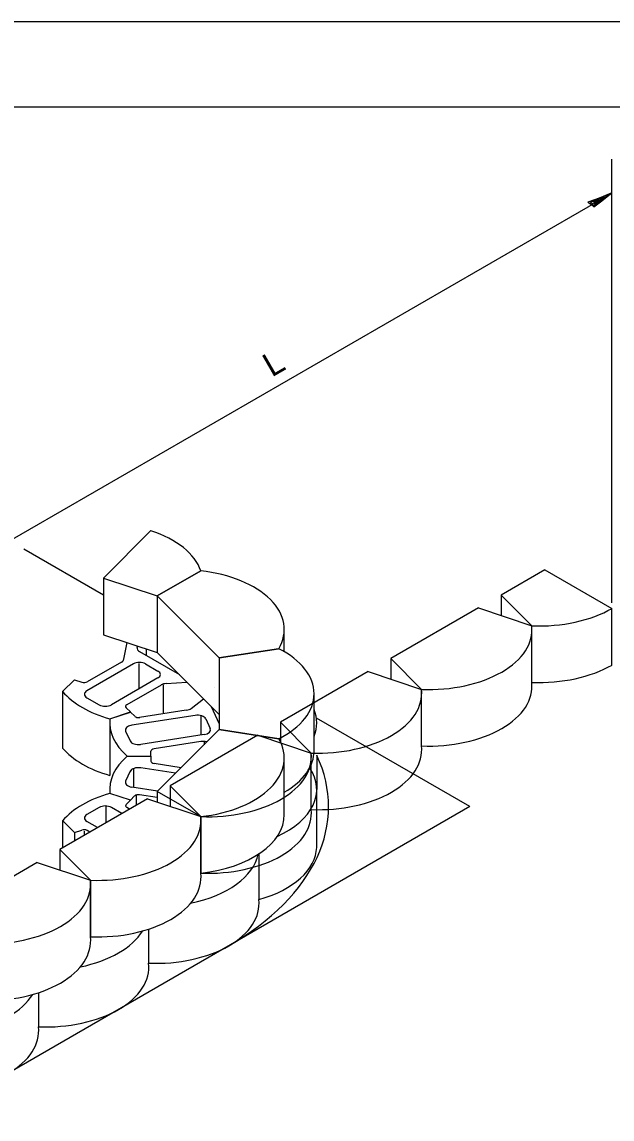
# Model space of a CAD drawing. Extents: x 0 to 2.83, y 0 to 1.83.
# Drawn here: x 0.93 to 1.22, y 1.294 to 1.833 of the extents above; entities that cross this region are included whole.
import ezdxf

# ---------------------------------------------------------------- set-up
doc = ezdxf.new("R2010")
doc.units = 0
for name, color, linetype in [('RD_Pr_Roadway_Dimensions', 7, 'Continuous'), ('SH_General_Details', 7, 'Continuous'), ('SH_Printer_Plotting_Border', 7, 'Continuous')]:
    doc.layers.add(name, color=color, linetype=linetype)

msp = doc.modelspace()

# ---------------------------------------------------------------- linework, layer by layer
at = {"layer": 'RD_Pr_Roadway_Dimensions'}
for p, q in [((1.21981, 1.54797), (1.21981, 1.76597)), ((0.89077, 1.55926), (1.21981, 1.74926)), ((0.97015, 1.55164), (0.93098, 1.57426))]:
    msp.add_line(p, q, dxfattribs=at)
msp.add_lwpolyline([(1.20979, 1.74371), (1.21098, 1.74242), (1.21481, 1.74548), (1.21981, 1.7493), (1.21359, 1.74676), (1.20802, 1.74473), (1.20979, 1.74371), (1.2108, 1.74298), (1.21618, 1.74722), (1.20912, 1.74464), (1.21079, 1.74392), (1.21339, 1.74565), (1.21057, 1.74455)], dxfattribs=at)
at = {"layer": 'SH_General_Details'}
for p, q in [((2.83333, 1.83333), (-0.00001, 1.83333)), ((0.97015, 1.56005), (0.99344, 1.58339)), ((0.99344, 1.58339), (0.99344, 1.58339)), ((1.0179, 1.56364), (0.99652, 1.5513)), ((0.99656, 1.5513), (1.0179, 1.56364)), ((1.0179, 1.56364), (1.0179, 1.56364)), ((1.1869, 1.56418), (1.16536, 1.55176)), ((1.1869, 1.56418), (1.21981, 1.54518)), ((0.97015, 1.56005), (0.99652, 1.5513)), ((0.97015, 1.56005), (0.97015, 1.53226)), ((0.99652, 1.5513), (0.99652, 1.52351)), ((0.99656, 1.5513), (1.02698, 1.52085)), ((0.99656, 1.5513), (0.99656, 1.52351)), ((1.05215, 1.54955), (1.05215, 1.54955)), ((1.18044, 1.53664), (1.16536, 1.55176)), ((1.16536, 1.55176), (1.16536, 1.54168)), ((1.15427, 1.54539), (1.11119, 1.52051)), ((1.15427, 1.54539), (1.18044, 1.53664)), ((1.21981, 1.51739), (1.21981, 1.54518)), ((1.18044, 1.53664), (1.18044, 1.53664)), ((1.18044, 1.50885), (1.18044, 1.53664)), ((0.97015, 1.53226), (0.99652, 1.52351)), ((1.0589, 1.52389), (1.0589, 1.53485)), ((0.98015, 1.52026), (0.98181, 1.52839)), ((0.98665, 1.52597), (0.98681, 1.52672)), ((0.98786, 1.52397), (1.0074, 1.51268)), ((0.99115, 1.5253), (0.99115, 1.52205)), ((0.99656, 1.52351), (1.02698, 1.49305)), ((1.05615, 1.52535), (1.02698, 1.52085)), ((1.02702, 1.52085), (1.02698, 1.48564)), ((1.02698, 1.52085), (1.02698, 1.49305)), ((1.02702, 1.52085), (1.05615, 1.52535)), ((1.05615, 1.52535), (1.05615, 1.52535)), ((1.12627, 1.50539), (1.11119, 1.52051)), ((1.11119, 1.52051), (1.11119, 1.51043)), ((0.9849, 1.51793), (0.96202, 1.50472)), ((0.97894, 1.5188), (0.96215, 1.5091)), ((0.98744, 1.51814), (0.98744, 1.50555)), ((0.99081, 1.51793), (0.9969, 1.51443)), ((0.9939, 1.51618), (0.9939, 1.51618)), ((0.99761, 1.51835), (0.99761, 1.51835)), ((0.95011, 1.50435), (0.95598, 1.51014)), ((0.95598, 1.51014), (0.95598, 1.51014)), ((0.95598, 1.51014), (0.95952, 1.50893)), ((0.99686, 1.51101), (0.97402, 1.4978)), ((1.10011, 1.51414), (1.05702, 1.48926)), ((1.10011, 1.51414), (1.12627, 1.50539)), ((1.16569, 1.51393), (1.16569, 1.51393)), ((0.95011, 1.50435), (0.95011, 1.50435)), ((0.95011, 1.50435), (0.95011, 1.47655)), ((0.99844, 1.50755), (0.98161, 1.49785)), ((0.99952, 1.50764), (0.99952, 1.49339)), ((1.00094, 1.50826), (1.01111, 1.50897)), ((1.0249, 1.5063), (1.0249, 1.5063)), ((1.12627, 1.50539), (1.12627, 1.50539)), ((1.12627, 1.4776), (1.12627, 1.50539)), ((1.18044, 1.50885), (1.18044, 1.50885)), ((0.96198, 1.50126), (0.96806, 1.4978)), ((0.96506, 1.49955), (0.96506, 1.49955)), ((1.01319, 1.49605), (1.01927, 1.50076)), ((1.07356, 1.48464), (1.07356, 1.50326)), ((0.95981, 1.49651), (0.95981, 1.49651)), ((0.97331, 1.49089), (0.98336, 1.4943)), ((0.97331, 1.49089), (0.98344, 1.49422)), ((0.98336, 1.4943), (0.98123, 1.49635)), ((0.98336, 1.4943), (0.98336, 1.4943)), ((0.98344, 1.49422), (0.98344, 1.49422)), ((0.98344, 1.49422), (0.98548, 1.49218)), ((1.01081, 1.49514), (0.9879, 1.4916)), ((1.02302, 1.49701), (1.02698, 1.48843)), ((0.97331, 1.49089), (0.97331, 1.49089)), ((0.97331, 1.49089), (0.97331, 1.4631)), ((1.01523, 1.49264), (0.98402, 1.48785)), ((0.99573, 1.48947), (0.99573, 1.48947)), ((1.0179, 1.49255), (1.0179, 1.48297)), ((1.02036, 1.49097), (1.02261, 1.48618)), ((1.02148, 1.48855), (1.02148, 1.48855)), ((1.02661, 1.48935), (1.02661, 1.48935)), ((1.07211, 1.47414), (1.05702, 1.48926)), ((1.05702, 1.48926), (1.05702, 1.47918)), ((1.14994, 1.44785), (1.07473, 1.49126)), ((0.98102, 1.48489), (0.98323, 1.4801)), ((0.98215, 1.48247), (0.98215, 1.48247)), ((1.01961, 1.48322), (0.98844, 1.47839)), ((1.02702, 1.48568), (0.99652, 1.45522)), ((1.04594, 1.48289), (1.00286, 1.45801)), ((1.05623, 1.48114), (1.02698, 1.48564)), ((1.02702, 1.48568), (1.05623, 1.48114)), ((1.04594, 1.48289), (1.07211, 1.47414)), ((1.07356, 1.47547), (1.07356, 1.48464)), ((1.11152, 1.48268), (1.11152, 1.48268)), ((1.16569, 1.48614), (1.16569, 1.48614)), ((0.97494, 1.48135), (0.97494, 1.48135)), ((1.01798, 1.47976), (0.99502, 1.47622)), ((1.01956, 1.47985), (1.01956, 1.47822)), ((1.02073, 1.47964), (1.02094, 1.4796)), ((1.05623, 1.48114), (1.05623, 1.48114)), ((1.12627, 1.4776), (1.12627, 1.4776)), ((0.95011, 1.47655), (0.95011, 1.47655)), ((0.98177, 1.4726), (0.98177, 1.4726)), ((0.98177, 1.4726), (0.99348, 1.4726)), ((0.98186, 1.4726), (0.98186, 1.4726)), ((0.98186, 1.4726), (0.99348, 1.4726)), ((0.99348, 1.4726), (0.99336, 1.47501)), ((0.99348, 1.4726), (0.99344, 1.47018)), ((0.99348, 1.4726), (0.99348, 1.4726)), ((1.0589, 1.44389), (1.0589, 1.47168)), ((1.07211, 1.47414), (1.07211, 1.47414)), ((1.07211, 1.44635), (1.07211, 1.47414)), ((1.07361, 1.47547), (1.07361, 1.47547)), ((1.0749, 1.47301), (1.0749, 1.45626)), ((0.95981, 1.46872), (0.95981, 1.46872)), ((0.98486, 1.46647), (0.98486, 1.45726)), ((1.00552, 1.46418), (0.98844, 1.46685)), ((1.00823, 1.46693), (0.99502, 1.46897)), ((0.97331, 1.4631), (0.97331, 1.4631)), ((0.97494, 1.46385), (0.97494, 1.46385)), ((0.98323, 1.46514), (0.98102, 1.46035)), ((0.98211, 1.46272), (0.98211, 1.46272)), ((0.99673, 1.45543), (0.98402, 1.45739)), ((1.01794, 1.44289), (1.00286, 1.45801)), ((1.00286, 1.45801), (1.00286, 1.44793)), ((1.07469, 1.45555), (1.07469, 1.42776)), ((0.99177, 1.45164), (0.94869, 1.42676)), ((0.97327, 1.4543), (0.97327, 1.4543)), ((0.97331, 1.4543), (0.97331, 1.4543)), ((0.98344, 1.45089), (0.97331, 1.4543)), ((0.97494, 1.45355), (0.97494, 1.45355)), ((0.98344, 1.45089), (0.98127, 1.44885)), ((0.98344, 1.45093), (0.9854, 1.45305)), ((0.98344, 1.45093), (0.98344, 1.45093)), ((0.98344, 1.45089), (0.98344, 1.45089)), ((0.98627, 1.45351), (0.98627, 1.44847)), ((0.99652, 1.4523), (0.98786, 1.45364)), ((0.99177, 1.45164), (1.01794, 1.44289)), ((1.01794, 1.44289), (0.99652, 1.45522)), ((0.99652, 1.45522), (0.99652, 1.45005)), ((1.05736, 1.45143), (1.05736, 1.45143)), ((1.11152, 1.45489), (1.11152, 1.45489)), ((1.14994, 1.44785), (0.32127, 0.96843)), ((0.95981, 1.44868), (0.95981, 1.44868)), ((0.96806, 1.44743), (0.96198, 1.44393)), ((0.96506, 1.44564), (0.96506, 1.44564)), ((0.97136, 1.44785), (0.97136, 1.43985)), ((0.97923, 1.44439), (0.97402, 1.44739)), ((0.98298, 1.44655), (0.98165, 1.44735)), ((1.07211, 1.44635), (1.07211, 1.44635)), ((1.07315, 1.44864), (1.07315, 1.44864)), ((0.95006, 1.44093), (0.95006, 1.44093)), ((0.95006, 1.44093), (0.95598, 1.43505)), ((0.95006, 1.44093), (0.95006, 1.42755)), ((0.96723, 1.43747), (0.96202, 1.44047)), ((1.01794, 1.44289), (1.01794, 1.44289)), ((1.01794, 1.44289), (1.01794, 1.4151)), ((1.01794, 1.44289), (1.01794, 1.44289)), ((1.01794, 1.4151), (1.01794, 1.44289)), ((0.95598, 1.43505), (0.95952, 1.4363)), ((0.95598, 1.43505), (0.95598, 1.43505)), ((0.95598, 1.43505), (0.95598, 1.43097)), ((0.96069, 1.43576), (0.96069, 1.43368)), ((0.96348, 1.4353), (0.96211, 1.4361)), ((1.05206, 1.42922), (1.05206, 1.42922)), ((0.96377, 1.41164), (0.94869, 1.42676)), ((0.94869, 1.42676), (0.94869, 1.41668)), ((1.04644, 1.4246), (1.04644, 1.40214)), ((1.05736, 1.42364), (1.05736, 1.42364)), ((0.93761, 1.42039), (0.90973, 1.40426)), ((0.93761, 1.42039), (0.96377, 1.41164)), ((1.00319, 1.42018), (1.00319, 1.42018)), ((1.07315, 1.42085), (1.07315, 1.42085)), ((1.01794, 1.4151), (1.01794, 1.4151)), ((1.01794, 1.4151), (1.01794, 1.4151)), ((0.96377, 1.41164), (0.96377, 1.41164)), ((0.96377, 1.41164), (0.96377, 1.38385)), ((0.96377, 1.38385), (0.96377, 1.41164)), ((1.03169, 1.40718), (1.03169, 1.40718)), ((1.03173, 1.40701), (1.03173, 1.40701)), ((1.04644, 1.40214), (1.04644, 1.40214)), ((1.00319, 1.39239), (1.00319, 1.39239)), ((0.94902, 1.38893), (0.94902, 1.38893)), ((0.99231, 1.3876), (0.99231, 1.37089)), ((0.96377, 1.38385), (0.96377, 1.38385)), ((1.03169, 1.37939), (1.03169, 1.37939)), ((0.94902, 1.36114), (0.94902, 1.36114)), ((0.93823, 1.35639), (0.93823, 1.3396)), ((0.93823, 1.3396), (0.93823, 1.3396))]:
    msp.add_line(p, q, dxfattribs=at)
msp.add_lwpolyline([(0.16666, 1.79167), (2.79166, 1.79167), (2.79166, 0.04167), (0.16666, 0.04167)], close=True, dxfattribs=at)
for centre, major_axis, start_param, end_param in [((0.96804, 1.55796), (0.05083, 0), 0.195078, 1.047223), ((1.00809, 1.53486), (0.05083, 0), 5.954665, 7.659597), ((1.18388, 1.56592), (-0.05083, 0), 1.504075, 2.356304), ((1.12971, 1.53467), (-0.05083, 0), 1.504075, 3.209007), ((0.99087, 1.52569), (-0.00423, 0), 6.165168, 7.068583), ((0.97596, 1.52055), (0.00423, 0), 5.497787, 6.164721), ((1.02275, 1.50325), (-0.05083, 0), 2.289473, 3.994405), ((0.98786, 1.51619), (-0.00423, 0), 3.926991, 5.497787), ((1.18388, 1.53813), (-0.05083, 0), 1.504075, 2.356304), ((0.99388, 1.51272), (-0.00423, 0), 2.356194, 3.926991), ((0.99573, 1.51726), (0.05083, 0), 3.597964, 4.255694), ((0.96065, 1.50999), (0.00212, 0), 4.187593, 5.497787), ((0.96503, 1.50301), (0.00423, 0), 2.356194, 3.926991), ((1.00143, 1.50585), (-0.00423, 0), 4.830853, 5.497787), ((1.07555, 1.50342), (-0.05083, 0), 1.504075, 3.209007), ((1.12971, 1.50688), (-0.05083, 0), 1.504075, 3.209007), ((0.97104, 1.49953), (0.00423, 0), 3.926991, 5.497787), ((0.9831, 1.49699), (-0.00212, 0), 5.497787, 6.812432), ((1.00977, 1.4975), (0.00423, 0), 4.974188, 5.641123), ((1.02405, 1.48894), (0.05083, 0), 6.055611, 6.5107), ((1.02405, 1.48895), (-0.05083, 0), 6.215958, 6.873688), ((0.98511, 1.48547), (0.00423, 0), 1.832596, 3.403392), ((0.98737, 1.49277), (0.00212, 0), 3.663994, 4.974188), ((1.0163, 1.49029), (-0.00423, 0), 3.403392, 4.974188), ((1.01851, 1.48555), (-0.00423, 0), 1.832596, 3.403392), ((0.98731, 1.48072), (0.00423, 0), 3.403392, 4.974188), ((1.00809, 1.47166), (-0.05083, 0), 1.765874, 3.470807), ((1.01909, 1.47742), (-0.00423, 0), 4.307254, 4.974188), ((1.07555, 1.47563), (-0.05083, 0), 1.504075, 3.209007), ((0.99573, 1.48947), (0.05083, 0), 3.597964, 4.255694), ((1.02404, 1.45626), (-0.05083, 0), 5.692359, 6.35009), ((0.99555, 1.47504), (-0.00212, 0), 4.974188, 6.288833), ((1.02138, 1.47217), (-0.05083, 0), 1.504075, 3.209007), ((0.91329, 1.44779), (0.16738, 0), 5.497619, 6.546718), ((1.02275, 1.47546), (-0.05083, 0), 2.361917, 3.14207), ((0.98731, 1.46448), (-0.00423, 0), 4.45059, 6.021386), ((0.99559, 1.47016), (0.00212, 0), 3.140396, 4.45059), ((1.02403, 1.45625), (-0.05083, 0), 2.235492, 3.513873), ((0.98511, 1.45974), (0.00423, 0), 2.879793, 4.45059), ((0.99573, 1.42794), (-0.05083, 0), 5.168761, 5.826491), ((0.98732, 1.45244), (-0.00212, 0), 4.45059, 5.765235), ((0.97104, 1.44567), (-0.00423, 0), 3.926991, 5.497787), ((0.98313, 1.4482), (0.00212, 0), 2.616797, 3.926991), ((1.02138, 1.44438), (-0.05083, 0), 1.504075, 3.209007), ((0.96502, 1.4422), (0.00423, 0), 2.356194, 3.926991), ((0.96721, 1.44092), (-0.05083, 0), 1.504075, 3.209007), ((1.00809, 1.44387), (-0.05083, 0), 1.765874, 3.142158), ((0.96062, 1.43524), (-0.00212, 0), 3.926991, 5.241636), ((0.99571, 1.42794), (-0.05083, 0), 1.916769, 3.022162), ((1.02403, 1.42845), (-0.05083, 0), 2.027541, 3.118015), ((0.96721, 1.41313), (-0.05083, 0), 1.504075, 3.209007), ((0.91305, 1.40967), (-0.05083, 0), 1.502871, 3.208617), ((0.99571, 1.40015), (-0.05083, 0), 1.503942, 3.209007), ((0.9416, 1.39668), (-0.05083, 0), 1.915484, 2.796019), ((0.91305, 1.38188), (-0.05083, 0), 1.504075, 3.209007), ((0.9416, 1.36888), (-0.05083, 0), 1.503942, 3.209007), ((0.88751, 1.36538), (-0.05083, 0), 1.913168, 2.798875), ((0.88751, 1.33759), (-0.05083, 0), 1.503942, 3.209007)]:
    msp.add_ellipse(centre, major_axis=major_axis, ratio=0.57735, start_param=start_param, end_param=end_param, dxfattribs=at)
at = {"layer": 'SH_Printer_Plotting_Border'}
msp.add_lwpolyline([(-0.00001, 0), (2.83333, 0), (2.83333, 1.83333), (-0.00001, 1.83333)], close=True, dxfattribs=at)

# ---------------------------------------------------------------- texts
at = {"layer": 'RD_Pr_Roadway_Dimensions'}
msp.add_text('L', height=0.01167, rotation=30.0036, dxfattribs=at).set_placement((1.05279, 1.65859))

doc.saveas('drawing.dxf')
